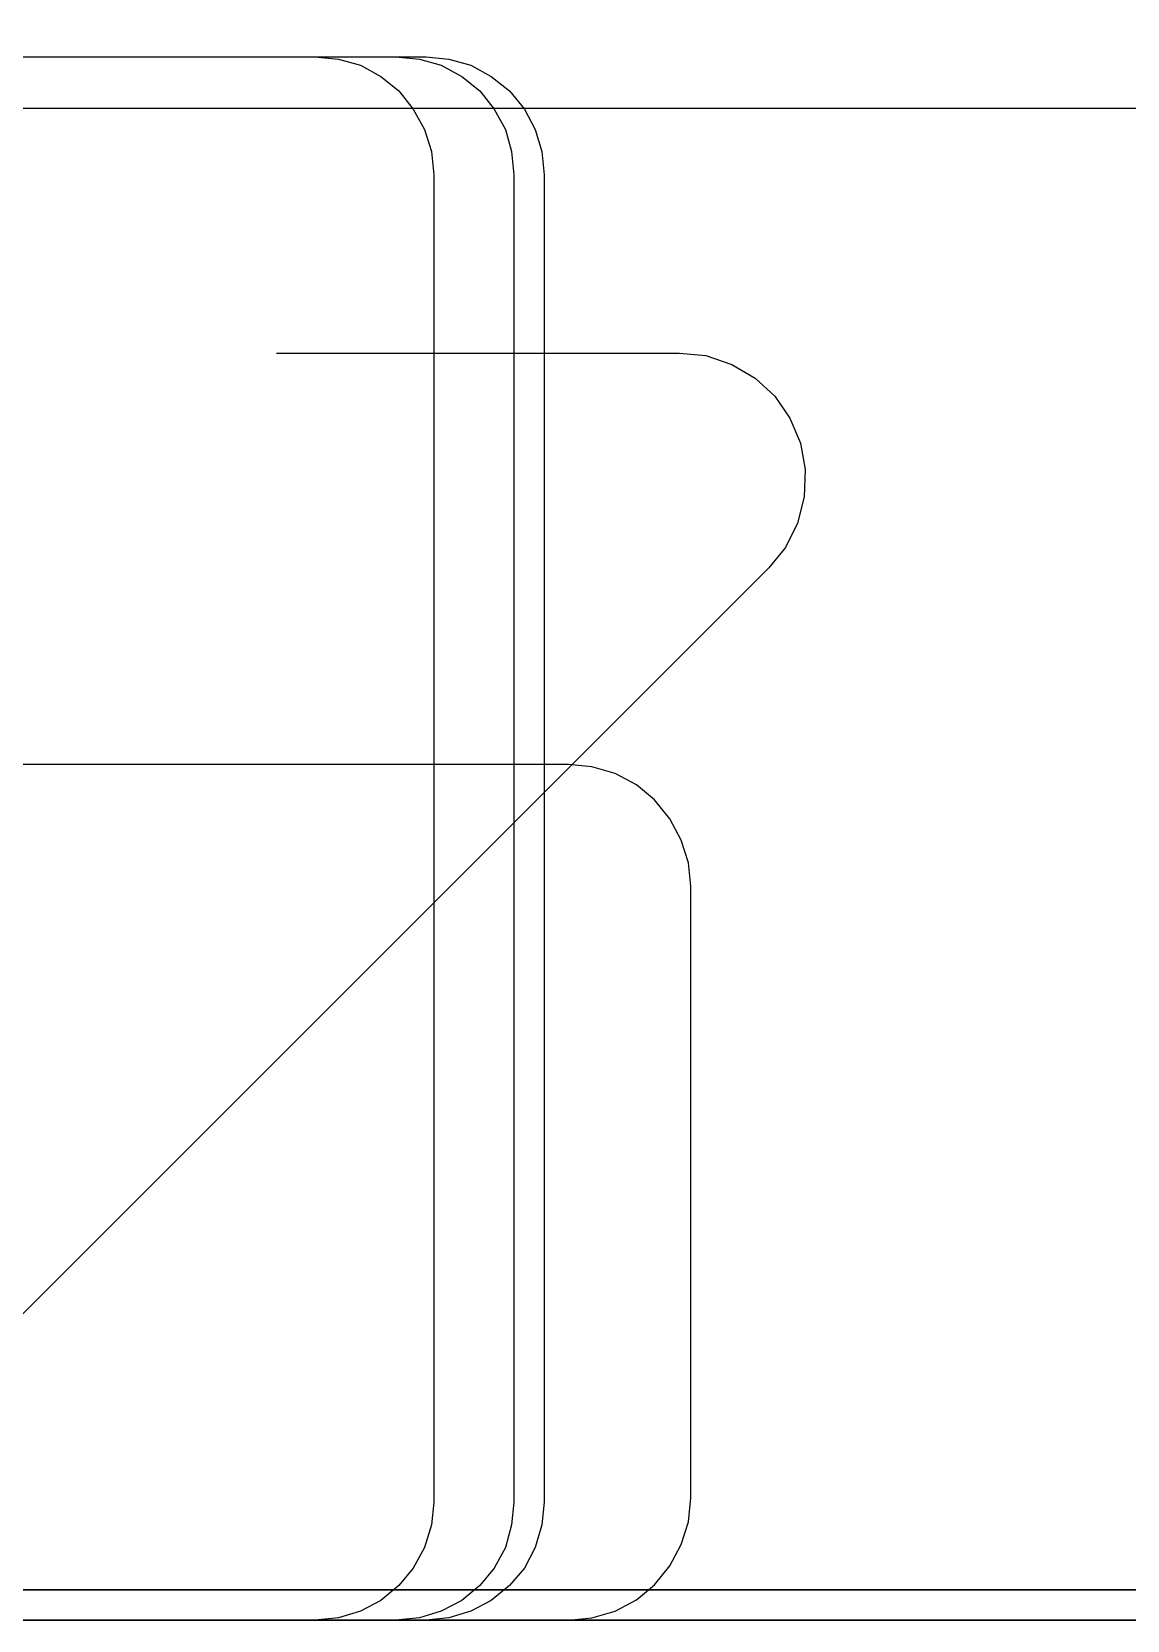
# Model space of a CAD drawing. Header units: metres. Extents: x 34 to 1475, y 34 to 366.
# Drawn here: x 347.2 to 492.1, y 34 to 244.1 of the extents above; entities that cross this region are included whole.
import ezdxf

# ---------------------------------------------------------------- set-up
doc = ezdxf.new("R2010")
doc.units = ezdxf.units.M
for name, color, linetype in [('RBAR-T10-F1', 2, 'Continuous'), ('RBAR-T10-F2', 2, 'Continuous'), ('RBAR-T16-H1', 4, 'Continuous'), ('RBAR-T16-H2', 4, 'Continuous'), ('RBAR-T16-H3', 4, 'Continuous'), ('RBAR-T16-H4', 4, 'Continuous'), ('RBAR-T16-K', 4, 'Continuous'), ('RBAR-T16-K2', 4, 'Continuous'), ('RBAR-T16-L', 4, 'Continuous'), ('RBAR-T16-L1', 4, 'Continuous'), ('RBAR-T20-I', 5, 'Continuous'), ('RBAR-T25-J', 6, 'Continuous'), ('RBAR-T25-J1', 6, 'Continuous'), ('RBAR-T8-A', 1, 'Continuous'), ('RBAR-T8-A1', 1, 'Continuous'), ('RBAR-T8-A2', 1, 'Continuous'), ('RBAR-T8-B', 1, 'Continuous'), ('RBAR-T8-B1', 1, 'Continuous'), ('RBAR-T8-C', 1, 'Continuous'), ('RBAR-T8-D', 1, 'Continuous'), ('RBAR-T8-D1', 1, 'Continuous'), ('RBAR-T8-D2', 1, 'Continuous'), ('RBAR-T8-E', 1, 'Continuous')]:
    doc.layers.add(name, color=color, linetype=linetype)

msp = doc.modelspace()

# ---------------------------------------------------------------- linework, layer by layer
at = {"layer": 'RBAR-T10-F1'}
msp.add_polyline3d([(425, 35, 35), (425, 35, 5035)], dxfattribs=at)
at = {"layer": 'RBAR-T10-F2'}
msp.add_polyline3d([(460.1, 35, 38), (460.1, 35, 5088)], dxfattribs=at)
at = {"layer": 'RBAR-T16-H1'}
msp.add_polyline3d([(38, 38, 0), (797.8, 38, 0), (804.1, 38.6, 0), (810.1, 40.4, 0), (815.6, 43.4, 0), (820.5, 47.4, 0), (824.4, 52.2, 0), (827.4, 57.8, 0), (829.2, 63.8, 0), (829.8, 70, 0), (829.8, 299.9, 0), (829.2, 306.2, 0), (827.4, 312.2, 0), (824.4, 317.7, 0), (820.5, 322.6, 0), (815.6, 326.5, 0), (810.1, 329.5, 0), (804.1, 331.3, 0), (797.8, 331.9, 0), (38, 331.9, 0)], dxfattribs=at)
msp.add_polyline3d([(38, 38, 0), (797.8, 38, 0), (804.1, 38.6, 0), (810.1, 40.4, 0), (815.6, 43.4, 0), (820.5, 47.4, 0), (824.4, 52.2, 0), (827.4, 57.8, 0), (829.2, 63.8, 0), (829.8, 70, 0), (829.8, 299.9, 0), (829.2, 306.2, 0), (827.4, 312.2, 0), (824.4, 317.7, 0), (820.5, 322.6, 0), (815.6, 326.5, 0), (810.1, 329.5, 0), (804.1, 331.3, 0), (797.8, 331.9, 0), (38, 331.9, 0)], dxfattribs=at)
msp.add_polyline3d([(38, 38, 0), (797.8, 38, 0), (804.1, 38.6, 0), (810.1, 40.4, 0), (815.6, 43.4, 0), (820.5, 47.4, 0), (824.4, 52.2, 0), (827.4, 57.8, 0), (829.2, 63.8, 0), (829.8, 70, 0), (829.8, 299.9, 0), (829.2, 306.2, 0), (827.4, 312.2, 0), (824.4, 317.7, 0), (820.5, 322.6, 0), (815.6, 326.5, 0), (810.1, 329.5, 0), (804.1, 331.3, 0), (797.8, 331.9, 0), (38, 331.9, 0)], dxfattribs=at)
msp.add_polyline3d([(38, 38, 0), (797.8, 38, 0), (804.1, 38.6, 0), (810.1, 40.4, 0), (815.6, 43.4, 0), (820.5, 47.4, 0), (824.4, 52.2, 0), (827.4, 57.8, 0), (829.2, 63.8, 0), (829.8, 70, 0), (829.8, 299.9, 0), (829.2, 306.2, 0), (827.4, 312.2, 0), (824.4, 317.7, 0), (820.5, 322.6, 0), (815.6, 326.5, 0), (810.1, 329.5, 0), (804.1, 331.3, 0), (797.8, 331.9, 0), (38, 331.9, 0)], dxfattribs=at)
msp.add_polyline3d([(38, 38, 0), (797.8, 38, 0), (804.1, 38.6, 0), (810.1, 40.4, 0), (815.6, 43.4, 0), (820.5, 47.4, 0), (824.4, 52.2, 0), (827.4, 57.8, 0), (829.2, 63.8, 0), (829.8, 70, 0), (829.8, 299.9, 0), (829.2, 306.2, 0), (827.4, 312.2, 0), (824.4, 317.7, 0), (820.5, 322.6, 0), (815.6, 326.5, 0), (810.1, 329.5, 0), (804.1, 331.3, 0), (797.8, 331.9, 0), (38, 331.9, 0)], dxfattribs=at)
at = {"layer": 'RBAR-T16-H2'}
msp.add_polyline3d([(38, 38, 0), (801.8, 38, 0), (808, 38, 0.6), (814.1, 38, 2.4), (819.6, 38, 5.4), (824.5, 38, 9.4), (828.5, 38, 14.3), (831.5, 38, 19.9), (833.3, 38, 25.9), (833.9, 38, 32.2), (833.9, 38, 353.7), (833.3, 38, 360), (831.5, 38, 366.1), (828.5, 38, 371.6), (824.5, 38, 376.5), (819.6, 38, 380.5), (814.1, 38, 383.5), (808, 38, 385.3), (801.8, 38, 385.9), (38, 38, 385.9)], dxfattribs=at)
msp.add_polyline3d([(38, 38, 0), (801.8, 38, 0), (808, 38, 0.6), (814.1, 38, 2.4), (819.6, 38, 5.4), (824.5, 38, 9.4), (828.5, 38, 14.3), (831.5, 38, 19.9), (833.3, 38, 25.9), (833.9, 38, 32.2), (833.9, 38, 353.7), (833.3, 38, 360), (831.5, 38, 366.1), (828.5, 38, 371.6), (824.5, 38, 376.5), (819.6, 38, 380.5), (814.1, 38, 383.5), (808, 38, 385.3), (801.8, 38, 385.9), (38, 38, 385.9)], dxfattribs=at)
at = {"layer": 'RBAR-T16-H3'}
msp.add_polyline3d([(38, 38, 0), (796.1, 38, 0), (802.3, 38, 0.6), (808.3, 38, 2.4), (813.8, 38, 5.4), (818.7, 38, 9.3), (822.6, 38, 14.2), (825.6, 38, 19.7), (827.4, 38, 25.7), (828, 38, 31.9), (828, 38, 540.6), (827.4, 38, 546.9), (825.6, 38, 552.8), (822.6, 38, 558.4), (818.7, 38, 563.2), (813.8, 38, 567.2), (808.3, 38, 570.1), (802.3, 38, 571.9), (796.1, 38, 572.6), (38, 38, 572.6)], dxfattribs=at)
msp.add_polyline3d([(38, 38, 0), (796.1, 38, 0), (802.3, 38, 0.6), (808.3, 38, 2.4), (813.8, 38, 5.4), (818.7, 38, 9.3), (822.6, 38, 14.2), (825.6, 38, 19.7), (827.4, 38, 25.7), (828, 38, 31.9), (828, 38, 540.6), (827.4, 38, 546.9), (825.6, 38, 552.8), (822.6, 38, 558.4), (818.7, 38, 563.2), (813.8, 38, 567.2), (808.3, 38, 570.1), (802.3, 38, 571.9), (796.1, 38, 572.6), (38, 38, 572.6)], dxfattribs=at)
at = {"layer": 'RBAR-T16-H4'}
for points in [[(58.5, 38, 0), (818.4, 38, 0), (824.6, 38, 0.6), (830.6, 38, 2.4), (836.2, 38, 5.4), (841, 38, 9.4), (845, 38, 14.2), (848, 38, 19.8), (849.8, 38, 25.8), (850.4, 38, 32), (850.4, 38, 1336.8), (849.8, 38, 1343.1), (848, 38, 1349.1), (845, 38, 1354.6), (841, 38, 1359.5), (836.2, 38, 1363.4), (830.6, 38, 1366.4), (824.6, 38, 1368.2), (818.4, 38, 1368.8), (58.5, 38, 1368.8)], [(241.5, 38, 0), (1001.4, 38, 0), (1007.6, 38, 0.6), (1013.6, 38, 2.4), (1019.2, 38, 5.4), (1024, 38, 9.4), (1028, 38, 14.2), (1031, 38, 19.8), (1032.8, 38, 25.8), (1033.4, 38, 32), (1033.4, 38, 1336.8), (1032.8, 38, 1343.1), (1031, 38, 1349.1), (1028, 38, 1354.6), (1024, 38, 1359.5), (1019.2, 38, 1363.4), (1013.6, 38, 1366.4), (1007.6, 38, 1368.2), (1001.4, 38, 1368.8), (241.5, 38, 1368.8)]]:
    msp.add_polyline3d(points, dxfattribs=at)
at = {"layer": 'RBAR-T16-K'}
msp.add_polyline3d([(572.7, 38, 96), (572.7, 38, 1030.8), (572.6, 38, 1034.1), (572.1, 38, 1037.3), (571.2, 38, 1040.5), (356.6, 38, 1721.2), (355.8, 38, 1724.4), (355.3, 38, 1727.6), (355.1, 38, 1730.9), (355.1, 38, 4138.2), (355.3, 38, 4141.4), (355.8, 38, 4144.7), (356.6, 38, 4147.8), (430.7, 38, 4382.9), (431.5, 38, 4386.1), (432, 38, 4389.3), (432.2, 38, 4392.6), (432.2, 38, 5051)], dxfattribs=at)
at = {"layer": 'RBAR-T16-K2'}
msp.add_polyline3d([(572.7, 38, 140), (572.7, 38, 1074.8), (572.6, 38, 1078.1), (572.1, 38, 1081.3), (571.2, 38, 1084.5), (356.6, 38, 1765.3), (355.8, 38, 1768.4), (355.3, 38, 1771.7), (355.1, 38, 1774.9), (355.1, 38, 4232.4), (355.3, 38, 4235.7), (355.8, 38, 4239), (356.6, 38, 4242.1), (430.7, 38, 4477.2), (431.5, 38, 4480.3), (432, 38, 4483.6), (432.2, 38, 4486.8), (432.2, 38, 5095)], dxfattribs=at)
at = {"layer": 'RBAR-T16-L'}
msp.add_polyline3d([(483.9, 38, 50.2), (483.9, 38, 641.7), (483.7, 38, 645), (483.2, 38, 648.2), (482.4, 38, 651.4), (260.8, 38, 1354.2), (260, 38, 1357.4), (259.5, 38, 1360.6), (259.3, 38, 1363.9), (259.3, 38, 4290.8)], dxfattribs=at)
at = {"layer": 'RBAR-T16-L1'}
msp.add_polyline3d([(506.2, 38, 768.1), (506.2, 38, 1672.4), (506, 38, 1675.6), (505.5, 38, 1678.9), (504.7, 38, 1682), (356.6, 38, 2151.7), (355.8, 38, 2154.9), (355.3, 38, 2158.1), (355.1, 38, 2161.4), (355.1, 38, 5095)], dxfattribs=at)
at = {"layer": 'RBAR-T20-I'}
msp.add_polyline3d([(357.1, 40, 3070), (357.1, 40, 5095)], dxfattribs=at)
at = {"layer": 'RBAR-T25-J'}
msp.add_polyline3d([(359.6, 42.5, 3185), (359.6, 42.5, 5035)], dxfattribs=at)
at = {"layer": 'RBAR-T25-J1'}
msp.add_polyline3d([(359.6, 42.5, 1895), (359.6, 42.5, 5095)], dxfattribs=at)
at = {"layer": 'RBAR-T8-A'}
msp.add_polyline3d([(34, 34, 0), (634, 34, 0)], dxfattribs=at)
msp.add_polyline3d([(34, 34, 0), (634, 34, 0)], dxfattribs=at)
msp.add_polyline3d([(34, 34, 0), (634, 34, 0)], dxfattribs=at)
at = {"layer": 'RBAR-T8-A1'}
for points in [[(34, 34, 0), (1134, 34, 0)], [(34, 34, 0), (1134, 34, 0)], [(366, 34, 0), (1466, 34, 0)], [(366, 34, 0), (1466, 34, 0)], [(366, 34, 0), (1466, 34, 0)]]:
    msp.add_polyline3d(points, dxfattribs=at)
at = {"layer": 'RBAR-T8-A2'}
msp.add_polyline3d([(34, 234, 0), (1409, 234, 0)], dxfattribs=at)
msp.add_polyline3d([(34, 234, 0), (1409, 234, 0)], dxfattribs=at)
msp.add_polyline3d([(34, 234, 0), (1409, 234, 0)], dxfattribs=at)
msp.add_polyline3d([(34, 234, 0), (1409, 234, 0)], dxfattribs=at)
msp.add_polyline3d([(34, 234, 0), (1409, 234, 0)], dxfattribs=at)
msp.add_polyline3d([(34, 234, 0), (1409, 234, 0)], dxfattribs=at)
msp.add_polyline3d([(34, 234, 0), (1409, 234, 0)], dxfattribs=at)
msp.add_polyline3d([(34, 234, 0), (1409, 234, 0)], dxfattribs=at)
msp.add_polyline3d([(34, 234, 0), (1409, 234, 0)], dxfattribs=at)
msp.add_polyline3d([(34, 234, 0), (1409, 234, 0)], dxfattribs=at)
msp.add_polyline3d([(34, 234, 0), (1409, 234, 0)], dxfattribs=at)
msp.add_polyline3d([(34, 234, 0), (1409, 234, 0)], dxfattribs=at)
msp.add_polyline3d([(34, 234, 0), (1409, 234, 0)], dxfattribs=at)
msp.add_polyline3d([(34, 234, 0), (1409, 234, 0)], dxfattribs=at)
msp.add_polyline3d([(34, 234, 0), (1409, 234, 0)], dxfattribs=at)
msp.add_polyline3d([(34, 234, 0), (1409, 234, 0)], dxfattribs=at)
msp.add_polyline3d([(34, 234, 0), (1409, 234, 0)], dxfattribs=at)
msp.add_polyline3d([(34, 234, 0), (1409, 234, 0)], dxfattribs=at)
msp.add_polyline3d([(34, 234, 0), (1409, 234, 0)], dxfattribs=at)
msp.add_polyline3d([(34, 234, 0), (1409, 234, 0)], dxfattribs=at)
msp.add_polyline3d([(34, 234, 0), (1409, 234, 0)], dxfattribs=at)
msp.add_polyline3d([(34, 234, 0), (1409, 234, 0)], dxfattribs=at)
msp.add_polyline3d([(34, 234, 0), (1409, 234, 0)], dxfattribs=at)
msp.add_polyline3d([(34, 234, 0), (1409, 234, 0)], dxfattribs=at)
msp.add_polyline3d([(34, 234, 0), (1409, 234, 0)], dxfattribs=at)
msp.add_polyline3d([(34, 234, 0), (1409, 234, 0)], dxfattribs=at)
at = {"layer": 'RBAR-T8-B'}
for points in [[(351.1, 34, 1592.2), (737.6, 34, 1592.2), (740.8, 34, 1592.5), (743.9, 34, 1593.4), (746.7, 34, 1594.9), (749.2, 34, 1597), (751.2, 34, 1599.4), (752.7, 34, 1602.2), (753.6, 34, 1605.3), (753.9, 34, 1608.5), (753.9, 34, 1659.3), (753.6, 34, 1662.5), (752.7, 34, 1665.6), (751.2, 34, 1668.4), (749.2, 34, 1670.8), (746.7, 34, 1672.9), (743.9, 34, 1674.4), (740.8, 34, 1675.3), (737.6, 34, 1675.6), (351.1, 34, 1675.6)], [(351.1, 34, 2229.1), (737.6, 34, 2229.1), (740.8, 34, 2229.4), (743.9, 34, 2230.3), (746.7, 34, 2231.8), (749.2, 34, 2233.8), (751.2, 34, 2236.3), (752.7, 34, 2239.1), (753.6, 34, 2242.2), (753.9, 34, 2245.3), (753.9, 34, 2296.2), (753.6, 34, 2299.4), (752.7, 34, 2302.4), (751.2, 34, 2305.2), (749.2, 34, 2307.7), (746.7, 34, 2309.7), (743.9, 34, 2311.2), (740.8, 34, 2312.2), (737.6, 34, 2312.5), (351.1, 34, 2312.5)], [(351.1, 34, 2865.9), (737.6, 34, 2865.9), (740.8, 34, 2866.3), (743.9, 34, 2867.2), (746.7, 34, 2868.7), (749.2, 34, 2870.7), (751.2, 34, 2873.2), (752.7, 34, 2876), (753.6, 34, 2879), (753.9, 34, 2882.2), (753.9, 34, 2933.1), (753.6, 34, 2936.2), (752.7, 34, 2939.3), (751.2, 34, 2942.1), (749.2, 34, 2944.6), (746.7, 34, 2946.6), (743.9, 34, 2948.1), (740.8, 34, 2949), (737.6, 34, 2949.3), (351.1, 34, 2949.3)], [(351.1, 34, 3502.8), (737.6, 34, 3502.8), (740.8, 34, 3503.1), (743.9, 34, 3504.1), (746.7, 34, 3505.6), (749.2, 34, 3507.6), (751.2, 34, 3510), (752.7, 34, 3512.9), (753.6, 34, 3515.9), (753.9, 34, 3519.1), (753.9, 34, 3569.9), (753.6, 34, 3573.1), (752.7, 34, 3576.2), (751.2, 34, 3579), (749.2, 34, 3581.5), (746.7, 34, 3583.5), (743.9, 34, 3585), (740.8, 34, 3585.9), (737.6, 34, 3586.2), (351.1, 34, 3586.2)], [(351.1, 34, 4139.7), (737.6, 34, 4139.7), (740.8, 34, 4140), (743.9, 34, 4140.9), (746.7, 34, 4142.4), (749.2, 34, 4144.5), (751.2, 34, 4146.9), (752.7, 34, 4149.7), (753.6, 34, 4152.8), (753.9, 34, 4156), (753.9, 34, 4206.8), (753.6, 34, 4210), (752.7, 34, 4213.1), (751.2, 34, 4215.9), (749.2, 34, 4218.3), (746.7, 34, 4220.4), (743.9, 34, 4221.9), (740.8, 34, 4222.8), (737.6, 34, 4223.1), (351.1, 34, 4223.1)], [(351.1, 34, 4776.6), (737.6, 34, 4776.6), (740.8, 34, 4776.9), (743.9, 34, 4777.8), (746.7, 34, 4779.3), (749.2, 34, 4781.3), (751.2, 34, 4783.8), (752.7, 34, 4786.6), (753.6, 34, 4789.7), (753.9, 34, 4792.8), (753.9, 34, 4843.7), (753.6, 34, 4846.9), (752.7, 34, 4849.9), (751.2, 34, 4852.7), (749.2, 34, 4855.2), (746.7, 34, 4857.2), (743.9, 34, 4858.7), (740.8, 34, 4859.7), (737.6, 34, 4860), (351.1, 34, 4860)]]:
    msp.add_polyline3d(points, dxfattribs=at)
at = {"layer": 'RBAR-T8-B1'}
msp.add_polyline3d([(34, 34, 0), (418.2, 34, 0), (421.3, 34.3, 0), (424.4, 35.2, 0), (427.2, 36.7, 0), (429.6, 38.7, 0), (431.6, 41.2, 0), (433.1, 44, 0), (434.1, 47, 0), (434.4, 50.2, 0), (434.4, 131.1, 0), (434.1, 134.2, 0), (433.1, 137.2, 0), (431.6, 140, 0), (429.6, 142.5, 0), (427.2, 144.5, 0), (424.4, 146, 0), (421.3, 146.9, 0), (418.2, 147.2, 0), (34, 147.2, 0)], dxfattribs=at)
at = {"layer": 'RBAR-T8-C'}
for points in [[(350, 34, 5058.8), (600.9, 34, 5058.8), (604.1, 34, 5058.5), (607.1, 34, 5057.6), (610, 34, 5056.1), (612.5, 34, 5054), (614.5, 34, 5051.5), (616, 34, 5048.7), (616.9, 34, 5045.6), (617.3, 34, 5042.4), (617.3, 34, 4469)], [(350, 34, 5095), (600.9, 34, 5095), (604.1, 34, 5094.7), (607.1, 34, 5093.8), (610, 34, 5092.2), (612.5, 34, 5090.2), (614.5, 34, 5087.7), (616, 34, 5084.9), (616.9, 34, 5081.8), (617.3, 34, 5078.6), (617.3, 34, 4505.2)], [(350, 34, 5095), (600.9, 34, 5095), (604.1, 34, 5094.7), (607.1, 34, 5093.8), (610, 34, 5092.2), (612.5, 34, 5090.2), (614.5, 34, 5087.7), (616, 34, 5084.9), (616.9, 34, 5081.8), (617.3, 34, 5078.6), (617.3, 34, 4505.2)], [(350, 34, 5095), (600.9, 34, 5095), (604.1, 34, 5094.7), (607.1, 34, 5093.8), (610, 34, 5092.2), (612.5, 34, 5090.2), (614.5, 34, 5087.7), (616, 34, 5084.9), (616.9, 34, 5081.8), (617.3, 34, 5078.6), (617.3, 34, 4505.2)]]:
    msp.add_polyline3d(points, dxfattribs=at)
at = {"layer": 'RBAR-T8-D'}
for points in [[(577.7, 34, 44), (419.7, 34, 44), (416.6, 34, 44.3), (413.7, 34, 45.2), (410.9, 34, 46.7), (408.6, 34, 48.6), (406.6, 34, 51), (405.1, 34, 53.8), (404.2, 34, 56.7), (403.9, 34, 59.8), (403.9, 34, 365.9), (400, 34, 362), (351.1, 34, 410.8), (351.1, 34, 313.1)], [(577.7, 34, 132.4), (419.7, 34, 132.4), (416.6, 34, 132.7), (413.7, 34, 133.6), (410.9, 34, 135), (408.6, 34, 137), (406.6, 34, 139.4), (405.1, 34, 142.1), (404.2, 34, 145.1), (403.9, 34, 148.2), (403.9, 34, 454.3), (400, 34, 450.3), (351.1, 34, 499.2), (351.1, 34, 401.4)], [(577.7, 34, 220.6), (419.7, 34, 220.6), (416.6, 34, 220.9), (413.7, 34, 221.8), (410.9, 34, 223.3), (408.6, 34, 225.2), (406.6, 34, 227.6), (405.1, 34, 230.3), (404.2, 34, 233.3), (403.9, 34, 236.4), (403.9, 34, 542.5), (400, 34, 538.6), (351.1, 34, 587.4), (351.1, 34, 489.7)], [(577.7, 34, 308.8), (419.7, 34, 308.8), (416.6, 34, 309.1), (413.7, 34, 310), (410.9, 34, 311.4), (408.6, 34, 313.4), (406.6, 34, 315.8), (405.1, 34, 318.5), (404.2, 34, 321.5), (403.9, 34, 324.5), (403.9, 34, 630.7), (400, 34, 626.7), (351.1, 34, 675.6), (351.1, 34, 577.8)], [(577.7, 34, 397.1), (419.7, 34, 397.1), (416.6, 34, 397.4), (413.7, 34, 398.3), (410.9, 34, 399.7), (408.6, 34, 401.7), (406.6, 34, 404.1), (405.1, 34, 406.8), (404.2, 34, 409.8), (403.9, 34, 412.9), (403.9, 34, 719), (400, 34, 715), (351.1, 34, 763.9), (351.1, 34, 666.2)], [(577.7, 34, 485.3), (419.7, 34, 485.3), (416.6, 34, 485.6), (413.7, 34, 486.5), (410.9, 34, 487.9), (408.6, 34, 489.9), (406.6, 34, 492.3), (405.1, 34, 495), (404.2, 34, 498), (403.9, 34, 501), (403.9, 34, 807.2), (400, 34, 803.2), (351.1, 34, 852.1), (351.1, 34, 754.3)], [(577.7, 34, 573.5), (419.7, 34, 573.5), (416.6, 34, 573.8), (413.7, 34, 574.7), (410.9, 34, 576.2), (408.6, 34, 578.1), (406.6, 34, 580.5), (405.1, 34, 583.3), (404.2, 34, 586.2), (403.9, 34, 589.3), (403.9, 34, 895.4), (400, 34, 891.5), (351.1, 34, 940.3), (351.1, 34, 842.6)], [(577.7, 34, 661.8), (419.7, 34, 661.8), (416.6, 34, 662.1), (413.7, 34, 663), (410.9, 34, 664.4), (408.6, 34, 666.4), (406.6, 34, 668.8), (405.1, 34, 671.5), (404.2, 34, 674.5), (403.9, 34, 677.5), (403.9, 34, 983.7), (400, 34, 979.7), (351.1, 34, 1028.6), (351.1, 34, 930.8)], [(577.7, 34, 750), (419.7, 34, 750), (416.6, 34, 750.3), (413.7, 34, 751.2), (410.9, 34, 752.7), (408.6, 34, 754.6), (406.6, 34, 757), (405.1, 34, 759.8), (404.2, 34, 762.7), (403.9, 34, 765.8), (403.9, 34, 1071.9), (400, 34, 1068), (351.1, 34, 1116.8), (351.1, 34, 1019.1)], [(577.7, 34, 841.9), (419.7, 34, 841.9), (416.6, 34, 842.2), (413.7, 34, 843.1), (410.9, 34, 844.6), (408.6, 34, 846.5), (406.6, 34, 848.9), (405.1, 34, 851.7), (404.2, 34, 854.6), (403.9, 34, 857.7), (403.9, 34, 1163.8), (400, 34, 1159.9), (351.1, 34, 1208.8), (351.1, 34, 1111)], [(577.7, 34, 3585.1), (419.7, 34, 3585.1), (416.6, 34, 3585.4), (413.7, 34, 3586.3), (410.9, 34, 3587.7), (408.6, 34, 3589.7), (406.6, 34, 3592.1), (405.1, 34, 3594.8), (404.2, 34, 3597.8), (403.9, 34, 3600.9), (403.9, 34, 3907), (400, 34, 3903), (351.1, 34, 3951.9), (351.1, 34, 3854.1)], [(577.7, 34, 3676.9), (419.7, 34, 3676.9), (416.6, 34, 3677.2), (413.7, 34, 3678.1), (410.9, 34, 3679.6), (408.6, 34, 3681.5), (406.6, 34, 3683.9), (405.1, 34, 3686.7), (404.2, 34, 3689.6), (403.9, 34, 3692.7), (403.9, 34, 3998.8), (400, 34, 3994.9), (351.1, 34, 4043.8), (351.1, 34, 3946)], [(577.7, 34, 3685), (419.7, 34, 3685), (416.6, 34, 3685.3), (413.7, 34, 3686.2), (410.9, 34, 3687.7), (408.6, 34, 3689.6), (406.6, 34, 3692), (405.1, 34, 3694.8), (404.2, 34, 3697.7), (403.9, 34, 3700.8), (403.9, 34, 4006.9), (400, 34, 4003), (351.1, 34, 4051.8), (351.1, 34, 3954.1)], [(577.7, 34, 3765.2), (419.7, 34, 3765.2), (416.6, 34, 3765.5), (413.7, 34, 3766.4), (410.9, 34, 3767.8), (408.6, 34, 3769.8), (406.6, 34, 3772.2), (405.1, 34, 3774.9), (404.2, 34, 3777.9), (403.9, 34, 3781), (403.9, 34, 4087.1), (400, 34, 4083.1), (351.1, 34, 4132), (351.1, 34, 4034.2)], [(577.7, 34, 3773.2), (419.7, 34, 3773.2), (416.6, 34, 3773.6), (413.7, 34, 3774.5), (410.9, 34, 3775.9), (408.6, 34, 3777.9), (406.6, 34, 3780.3), (405.1, 34, 3783), (404.2, 34, 3786), (403.9, 34, 3789), (403.9, 34, 4095.2), (400, 34, 4091.2), (351.1, 34, 4140.1), (351.1, 34, 4042.3)], [(577.7, 34, 3853.4), (419.7, 34, 3853.4), (416.6, 34, 3853.7), (413.7, 34, 3854.6), (410.9, 34, 3856), (408.6, 34, 3858), (406.6, 34, 3860.4), (405.1, 34, 3863.1), (404.2, 34, 3866.1), (403.9, 34, 3869.2), (403.9, 34, 4175.3), (400, 34, 4171.3), (351.1, 34, 4220.2), (351.1, 34, 4122.5)], [(577.7, 34, 3861.5), (419.7, 34, 3861.5), (416.6, 34, 3861.8), (413.7, 34, 3862.7), (410.9, 34, 3864.2), (408.6, 34, 3866.1), (406.6, 34, 3868.5), (405.1, 34, 3871.3), (404.2, 34, 3874.2), (403.9, 34, 3877.3), (403.9, 34, 4183.4), (400, 34, 4179.5), (351.1, 34, 4228.3), (351.1, 34, 4130.6)], [(577.7, 34, 3941.6), (419.7, 34, 3941.6), (416.6, 34, 3941.9), (413.7, 34, 3942.8), (410.9, 34, 3944.3), (408.6, 34, 3946.2), (406.6, 34, 3948.6), (405.1, 34, 3951.4), (404.2, 34, 3954.3), (403.9, 34, 3957.4), (403.9, 34, 4263.5), (400, 34, 4259.6), (351.1, 34, 4308.5), (351.1, 34, 4210.7)], [(577.7, 34, 3949.7), (419.7, 34, 3949.7), (416.6, 34, 3950.1), (413.7, 34, 3951), (410.9, 34, 3952.4), (408.6, 34, 3954.4), (406.6, 34, 3956.8), (405.1, 34, 3959.5), (404.2, 34, 3962.5), (403.9, 34, 3965.5), (403.9, 34, 4271.7), (400, 34, 4267.7), (351.1, 34, 4316.6), (351.1, 34, 4218.8)], [(577.7, 34, 4029.8), (419.7, 34, 4029.8), (416.6, 34, 4030.2), (413.7, 34, 4031), (410.9, 34, 4032.5), (408.6, 34, 4034.5), (406.6, 34, 4036.9), (405.1, 34, 4039.6), (404.2, 34, 4042.6), (403.9, 34, 4045.6), (403.9, 34, 4351.8), (400, 34, 4347.8), (351.1, 34, 4396.7), (351.1, 34, 4298.9)], [(577.7, 34, 4038), (419.7, 34, 4038), (416.6, 34, 4038.3), (413.7, 34, 4039.2), (410.9, 34, 4040.7), (408.6, 34, 4042.6), (406.6, 34, 4045), (405.1, 34, 4047.8), (404.2, 34, 4050.7), (403.9, 34, 4053.8), (403.9, 34, 4359.9), (400, 34, 4356), (351.1, 34, 4404.8), (351.1, 34, 4307.1)], [(577.7, 34, 4118.1), (419.7, 34, 4118.1), (416.6, 34, 4118.4), (413.7, 34, 4119.3), (410.9, 34, 4120.7), (408.6, 34, 4122.7), (406.6, 34, 4125.1), (405.1, 34, 4127.8), (404.2, 34, 4130.8), (403.9, 34, 4133.9), (403.9, 34, 4440), (400, 34, 4436), (351.1, 34, 4484.9), (351.1, 34, 4387.2)], [(577.7, 34, 4126.2), (419.7, 34, 4126.2), (416.6, 34, 4126.6), (413.7, 34, 4127.5), (410.9, 34, 4128.9), (408.6, 34, 4130.9), (406.6, 34, 4133.3), (405.1, 34, 4136), (404.2, 34, 4139), (403.9, 34, 4142), (403.9, 34, 4448.2), (400, 34, 4444.2), (351.1, 34, 4493.1), (351.1, 34, 4395.3)], [(577.7, 34, 4206.3), (419.7, 34, 4206.3), (416.6, 34, 4206.6), (413.7, 34, 4207.5), (410.9, 34, 4209), (408.6, 34, 4210.9), (406.6, 34, 4213.3), (405.1, 34, 4216.1), (404.2, 34, 4219), (403.9, 34, 4222.1), (403.9, 34, 4528.2), (400, 34, 4524.3), (351.1, 34, 4573.1), (351.1, 34, 4475.4)], [(577.7, 34, 4214.5), (419.7, 34, 4214.5), (416.6, 34, 4214.8), (413.7, 34, 4215.7), (410.9, 34, 4217.2), (408.6, 34, 4219.1), (406.6, 34, 4221.5), (405.1, 34, 4224.3), (404.2, 34, 4227.2), (403.9, 34, 4230.3), (403.9, 34, 4536.4), (400, 34, 4532.5), (351.1, 34, 4581.3), (351.1, 34, 4483.6)], [(577.7, 34, 4294.5), (419.7, 34, 4294.5), (416.6, 34, 4294.8), (413.7, 34, 4295.7), (410.9, 34, 4297.2), (408.6, 34, 4299.2), (406.6, 34, 4301.6), (405.1, 34, 4304.3), (404.2, 34, 4307.3), (403.9, 34, 4310.3), (403.9, 34, 4616.5), (400, 34, 4612.5), (351.1, 34, 4661.4), (351.1, 34, 4563.6)], [(577.7, 34, 4302.7), (419.7, 34, 4302.7), (416.6, 34, 4303.1), (413.7, 34, 4304), (410.9, 34, 4305.4), (408.6, 34, 4307.4), (406.6, 34, 4309.8), (405.1, 34, 4312.5), (404.2, 34, 4315.5), (403.9, 34, 4318.5), (403.9, 34, 4624.7), (400, 34, 4620.7), (351.1, 34, 4669.6), (351.1, 34, 4571.8)], [(577.7, 34, 4382.8), (419.7, 34, 4382.8), (416.6, 34, 4383.1), (413.7, 34, 4384), (410.9, 34, 4385.4), (408.6, 34, 4387.4), (406.6, 34, 4389.8), (405.1, 34, 4392.5), (404.2, 34, 4395.5), (403.9, 34, 4398.6), (403.9, 34, 4704.7), (400, 34, 4700.7), (351.1, 34, 4749.6), (351.1, 34, 4651.9)], [(400, 34, 362), (577.7, 34, 362)], [(400, 34, 450.3), (577.7, 34, 450.3)], [(400, 34, 538.6), (577.7, 34, 538.6)], [(400, 34, 626.7), (577.7, 34, 626.7)], [(400, 34, 715), (577.7, 34, 715)], [(400, 34, 803.2), (577.7, 34, 803.2)], [(400, 34, 891.5), (577.7, 34, 891.5)], [(400, 34, 979.7), (577.7, 34, 979.7)], [(400, 34, 1068), (577.7, 34, 1068)], [(400, 34, 1159.9), (577.7, 34, 1159.9)], [(400, 34, 3903), (577.7, 34, 3903)], [(400, 34, 3994.9), (577.7, 34, 3994.9)], [(400, 34, 4003), (577.7, 34, 4003)], [(400, 34, 4083.1), (577.7, 34, 4083.1)], [(400, 34, 4091.2), (577.7, 34, 4091.2)], [(400, 34, 4171.3), (577.7, 34, 4171.3)], [(400, 34, 4179.5), (577.7, 34, 4179.5)], [(400, 34, 4259.6), (577.7, 34, 4259.6)], [(400, 34, 4267.7), (577.7, 34, 4267.7)], [(400, 34, 4347.8), (577.7, 34, 4347.8)], [(400, 34, 4356), (577.7, 34, 4356)], [(400, 34, 4436), (577.7, 34, 4436)], [(400, 34, 4444.2), (577.7, 34, 4444.2)], [(400, 34, 4524.3), (577.7, 34, 4524.3)], [(400, 34, 4532.5), (577.7, 34, 4532.5)], [(400, 34, 4612.5), (577.7, 34, 4612.5)], [(400, 34, 4620.7), (577.7, 34, 4620.7)], [(400, 34, 4700.7), (577.7, 34, 4700.7)]]:
    msp.add_polyline3d(points, dxfattribs=at)
at = {"layer": 'RBAR-T8-D1'}
for points in [[(82.3, 240.8, 0), (384.7, 240.8, 0), (387.8, 240.5, 0), (390.7, 239.7, 0), (393.4, 238.2, 0), (395.8, 236.3, 0), (397.7, 233.9, 0), (399.2, 231.2, 0), (400.1, 228.3, 0), (400.4, 225.2, 0), (400.4, 49.6, 0), (400.1, 46.6, 0), (399.2, 43.6, 0), (397.7, 40.9, 0), (395.8, 38.6, 0), (393.4, 36.6, 0), (390.7, 35.2, 0), (387.8, 34.3, 0), (384.7, 34, 0), (101.8, 34, 0)], [(82.3, 240.8, 0), (384.7, 240.8, 0), (387.8, 240.5, 0), (390.7, 239.7, 0), (393.4, 238.2, 0), (395.8, 236.3, 0), (397.7, 233.9, 0), (399.2, 231.2, 0), (400.1, 228.3, 0), (400.4, 225.2, 0), (400.4, 49.6, 0), (400.1, 46.6, 0), (399.2, 43.6, 0), (397.7, 40.9, 0), (395.8, 38.6, 0), (393.4, 36.6, 0), (390.7, 35.2, 0), (387.8, 34.3, 0), (384.7, 34, 0), (101.8, 34, 0)], [(82.3, 240.8, 0), (384.7, 240.8, 0), (387.8, 240.5, 0), (390.7, 239.7, 0), (393.4, 238.2, 0), (395.8, 236.3, 0), (397.7, 233.9, 0), (399.2, 231.2, 0), (400.1, 228.3, 0), (400.4, 225.2, 0), (400.4, 49.6, 0), (400.1, 46.6, 0), (399.2, 43.6, 0), (397.7, 40.9, 0), (395.8, 38.6, 0), (393.4, 36.6, 0), (390.7, 35.2, 0), (387.8, 34.3, 0), (384.7, 34, 0), (101.8, 34, 0)], [(82.3, 240.8, 0), (384.7, 240.8, 0), (387.8, 240.5, 0), (390.7, 239.7, 0), (393.4, 238.2, 0), (395.8, 236.3, 0), (397.7, 233.9, 0), (399.2, 231.2, 0), (400.1, 228.3, 0), (400.4, 225.2, 0), (400.4, 49.6, 0), (400.1, 46.6, 0), (399.2, 43.6, 0), (397.7, 40.9, 0), (395.8, 38.6, 0), (393.4, 36.6, 0), (390.7, 35.2, 0), (387.8, 34.3, 0), (384.7, 34, 0), (101.8, 34, 0)], [(82.3, 240.8, 0), (384.7, 240.8, 0), (387.8, 240.5, 0), (390.7, 239.7, 0), (393.4, 238.2, 0), (395.8, 236.3, 0), (397.7, 233.9, 0), (399.2, 231.2, 0), (400.1, 228.3, 0), (400.4, 225.2, 0), (400.4, 49.6, 0), (400.1, 46.6, 0), (399.2, 43.6, 0), (397.7, 40.9, 0), (395.8, 38.6, 0), (393.4, 36.6, 0), (390.7, 35.2, 0), (387.8, 34.3, 0), (384.7, 34, 0), (101.8, 34, 0)], [(93, 240.8, 0), (395.4, 240.8, 0), (398.5, 240.5, 0), (401.4, 239.7, 0), (404.1, 238.2, 0), (406.5, 236.3, 0), (408.4, 233.9, 0), (409.9, 231.2, 0), (410.7, 228.3, 0), (411, 225.2, 0), (411, 49.6, 0), (410.7, 46.6, 0), (409.9, 43.6, 0), (408.4, 40.9, 0), (406.5, 38.6, 0), (404.1, 36.6, 0), (401.4, 35.2, 0), (398.5, 34.3, 0), (395.4, 34, 0), (112.5, 34, 0)], [(93, 240.8, 0), (395.4, 240.8, 0), (398.5, 240.5, 0), (401.4, 239.7, 0), (404.1, 238.2, 0), (406.5, 236.3, 0), (408.4, 233.9, 0), (409.9, 231.2, 0), (410.7, 228.3, 0), (411, 225.2, 0), (411, 49.6, 0), (410.7, 46.6, 0), (409.9, 43.6, 0), (408.4, 40.9, 0), (406.5, 38.6, 0), (404.1, 36.6, 0), (401.4, 35.2, 0), (398.5, 34.3, 0), (395.4, 34, 0), (112.5, 34, 0)], [(93, 240.8, 0), (395.4, 240.8, 0), (398.5, 240.5, 0), (401.4, 239.7, 0), (404.1, 238.2, 0), (406.5, 236.3, 0), (408.4, 233.9, 0), (409.9, 231.2, 0), (410.7, 228.3, 0), (411, 225.2, 0), (411, 49.6, 0), (410.7, 46.6, 0), (409.9, 43.6, 0), (408.4, 40.9, 0), (406.5, 38.6, 0), (404.1, 36.6, 0), (401.4, 35.2, 0), (398.5, 34.3, 0), (395.4, 34, 0), (112.5, 34, 0)], [(93, 240.8, 0), (395.4, 240.8, 0), (398.5, 240.5, 0), (401.4, 239.7, 0), (404.1, 238.2, 0), (406.5, 236.3, 0), (408.4, 233.9, 0), (409.9, 231.2, 0), (410.7, 228.3, 0), (411, 225.2, 0), (411, 49.6, 0), (410.7, 46.6, 0), (409.9, 43.6, 0), (408.4, 40.9, 0), (406.5, 38.6, 0), (404.1, 36.6, 0), (401.4, 35.2, 0), (398.5, 34.3, 0), (395.4, 34, 0), (112.5, 34, 0)], [(93, 240.8, 0), (395.4, 240.8, 0), (398.5, 240.5, 0), (401.4, 239.7, 0), (404.1, 238.2, 0), (406.5, 236.3, 0), (408.4, 233.9, 0), (409.9, 231.2, 0), (410.7, 228.3, 0), (411, 225.2, 0), (411, 49.6, 0), (410.7, 46.6, 0), (409.9, 43.6, 0), (408.4, 40.9, 0), (406.5, 38.6, 0), (404.1, 36.6, 0), (401.4, 35.2, 0), (398.5, 34.3, 0), (395.4, 34, 0), (112.5, 34, 0)], [(93, 240.8, 0), (395.4, 240.8, 0), (398.5, 240.5, 0), (401.4, 239.7, 0), (404.1, 238.2, 0), (406.5, 236.3, 0), (408.4, 233.9, 0), (409.9, 231.2, 0), (410.7, 228.3, 0), (411, 225.2, 0), (411, 49.6, 0), (410.7, 46.6, 0), (409.9, 43.6, 0), (408.4, 40.9, 0), (406.5, 38.6, 0), (404.1, 36.6, 0), (401.4, 35.2, 0), (398.5, 34.3, 0), (395.4, 34, 0), (112.5, 34, 0)], [(93, 240.8, 0), (395.4, 240.8, 0), (398.5, 240.5, 0), (401.4, 239.7, 0), (404.1, 238.2, 0), (406.5, 236.3, 0), (408.4, 233.9, 0), (409.9, 231.2, 0), (410.7, 228.3, 0), (411, 225.2, 0), (411, 49.6, 0), (410.7, 46.6, 0), (409.9, 43.6, 0), (408.4, 40.9, 0), (406.5, 38.6, 0), (404.1, 36.6, 0), (401.4, 35.2, 0), (398.5, 34.3, 0), (395.4, 34, 0), (112.5, 34, 0)], [(93, 240.8, 0), (395.4, 240.8, 0), (398.5, 240.5, 0), (401.4, 239.7, 0), (404.1, 238.2, 0), (406.5, 236.3, 0), (408.4, 233.9, 0), (409.9, 231.2, 0), (410.7, 228.3, 0), (411, 225.2, 0), (411, 49.6, 0), (410.7, 46.6, 0), (409.9, 43.6, 0), (408.4, 40.9, 0), (406.5, 38.6, 0), (404.1, 36.6, 0), (401.4, 35.2, 0), (398.5, 34.3, 0), (395.4, 34, 0), (112.5, 34, 0)], [(93, 240.8, 0), (395.4, 240.8, 0), (398.5, 240.5, 0), (401.4, 239.7, 0), (404.1, 238.2, 0), (406.5, 236.3, 0), (408.4, 233.9, 0), (409.9, 231.2, 0), (410.7, 228.3, 0), (411, 225.2, 0), (411, 49.6, 0), (410.7, 46.6, 0), (409.9, 43.6, 0), (408.4, 40.9, 0), (406.5, 38.6, 0), (404.1, 36.6, 0), (401.4, 35.2, 0), (398.5, 34.3, 0), (395.4, 34, 0), (112.5, 34, 0)], [(93, 240.8, 0), (395.4, 240.8, 0), (398.5, 240.5, 0), (401.4, 239.7, 0), (404.1, 238.2, 0), (406.5, 236.3, 0), (408.4, 233.9, 0), (409.9, 231.2, 0), (410.7, 228.3, 0), (411, 225.2, 0), (411, 49.6, 0), (410.7, 46.6, 0), (409.9, 43.6, 0), (408.4, 40.9, 0), (406.5, 38.6, 0), (404.1, 36.6, 0), (401.4, 35.2, 0), (398.5, 34.3, 0), (395.4, 34, 0), (112.5, 34, 0)], [(93, 240.8, 0), (395.4, 240.8, 0), (398.5, 240.5, 0), (401.4, 239.7, 0), (404.1, 238.2, 0), (406.5, 236.3, 0), (408.4, 233.9, 0), (409.9, 231.2, 0), (410.7, 228.3, 0), (411, 225.2, 0), (411, 49.6, 0), (410.7, 46.6, 0), (409.9, 43.6, 0), (408.4, 40.9, 0), (406.5, 38.6, 0), (404.1, 36.6, 0), (401.4, 35.2, 0), (398.5, 34.3, 0), (395.4, 34, 0), (112.5, 34, 0)], [(93, 240.8, 0), (395.4, 240.8, 0), (398.5, 240.5, 0), (401.4, 239.7, 0), (404.1, 238.2, 0), (406.5, 236.3, 0), (408.4, 233.9, 0), (409.9, 231.2, 0), (410.7, 228.3, 0), (411, 225.2, 0), (411, 49.6, 0), (410.7, 46.6, 0), (409.9, 43.6, 0), (408.4, 40.9, 0), (406.5, 38.6, 0), (404.1, 36.6, 0), (401.4, 35.2, 0), (398.5, 34.3, 0), (395.4, 34, 0), (112.5, 34, 0)], [(93, 240.8, 0), (395.4, 240.8, 0), (398.5, 240.5, 0), (401.4, 239.7, 0), (404.1, 238.2, 0), (406.5, 236.3, 0), (408.4, 233.9, 0), (409.9, 231.2, 0), (410.7, 228.3, 0), (411, 225.2, 0), (411, 49.6, 0), (410.7, 46.6, 0), (409.9, 43.6, 0), (408.4, 40.9, 0), (406.5, 38.6, 0), (404.1, 36.6, 0), (401.4, 35.2, 0), (398.5, 34.3, 0), (395.4, 34, 0), (112.5, 34, 0)], [(93, 240.8, 0), (395.4, 240.8, 0), (398.5, 240.5, 0), (401.4, 239.7, 0), (404.1, 238.2, 0), (406.5, 236.3, 0), (408.4, 233.9, 0), (409.9, 231.2, 0), (410.7, 228.3, 0), (411, 225.2, 0), (411, 49.6, 0), (410.7, 46.6, 0), (409.9, 43.6, 0), (408.4, 40.9, 0), (406.5, 38.6, 0), (404.1, 36.6, 0), (401.4, 35.2, 0), (398.5, 34.3, 0), (395.4, 34, 0), (112.5, 34, 0)], [(96.9, 240.8, 0), (399.4, 240.8, 0), (402.4, 240.5, 0), (405.3, 239.7, 0), (408, 238.2, 0), (410.4, 236.3, 0), (412.4, 233.9, 0), (413.8, 231.2, 0), (414.7, 228.3, 0), (415, 225.2, 0), (415, 49.6, 0), (414.7, 46.6, 0), (413.8, 43.6, 0), (412.4, 40.9, 0), (410.4, 38.6, 0), (408, 36.6, 0), (405.3, 35.2, 0), (402.4, 34.3, 0), (399.4, 34, 0), (116.4, 34, 0)], [(96.9, 240.8, 0), (399.4, 240.8, 0), (402.4, 240.5, 0), (405.3, 239.7, 0), (408, 238.2, 0), (410.4, 236.3, 0), (412.4, 233.9, 0), (413.8, 231.2, 0), (414.7, 228.3, 0), (415, 225.2, 0), (415, 49.6, 0), (414.7, 46.6, 0), (413.8, 43.6, 0), (412.4, 40.9, 0), (410.4, 38.6, 0), (408, 36.6, 0), (405.3, 35.2, 0), (402.4, 34.3, 0), (399.4, 34, 0), (116.4, 34, 0)], [(96.9, 240.8, 0), (399.4, 240.8, 0), (402.4, 240.5, 0), (405.3, 239.7, 0), (408, 238.2, 0), (410.4, 236.3, 0), (412.4, 233.9, 0), (413.8, 231.2, 0), (414.7, 228.3, 0), (415, 225.2, 0), (415, 49.6, 0), (414.7, 46.6, 0), (413.8, 43.6, 0), (412.4, 40.9, 0), (410.4, 38.6, 0), (408, 36.6, 0), (405.3, 35.2, 0), (402.4, 34.3, 0), (399.4, 34, 0), (116.4, 34, 0)], [(96.9, 240.8, 0), (399.4, 240.8, 0), (402.4, 240.5, 0), (405.3, 239.7, 0), (408, 238.2, 0), (410.4, 236.3, 0), (412.4, 233.9, 0), (413.8, 231.2, 0), (414.7, 228.3, 0), (415, 225.2, 0), (415, 49.6, 0), (414.7, 46.6, 0), (413.8, 43.6, 0), (412.4, 40.9, 0), (410.4, 38.6, 0), (408, 36.6, 0), (405.3, 35.2, 0), (402.4, 34.3, 0), (399.4, 34, 0), (116.4, 34, 0)], [(96.9, 240.8, 0), (399.4, 240.8, 0), (402.4, 240.5, 0), (405.3, 239.7, 0), (408, 238.2, 0), (410.4, 236.3, 0), (412.4, 233.9, 0), (413.8, 231.2, 0), (414.7, 228.3, 0), (415, 225.2, 0), (415, 49.6, 0), (414.7, 46.6, 0), (413.8, 43.6, 0), (412.4, 40.9, 0), (410.4, 38.6, 0), (408, 36.6, 0), (405.3, 35.2, 0), (402.4, 34.3, 0), (399.4, 34, 0), (116.4, 34, 0)], [(96.9, 240.8, 0), (399.4, 240.8, 0), (402.4, 240.5, 0), (405.3, 239.7, 0), (408, 238.2, 0), (410.4, 236.3, 0), (412.4, 233.9, 0), (413.8, 231.2, 0), (414.7, 228.3, 0), (415, 225.2, 0), (415, 49.6, 0), (414.7, 46.6, 0), (413.8, 43.6, 0), (412.4, 40.9, 0), (410.4, 38.6, 0), (408, 36.6, 0), (405.3, 35.2, 0), (402.4, 34.3, 0), (399.4, 34, 0), (116.4, 34, 0)], [(96.9, 240.8, 0), (399.4, 240.8, 0), (402.4, 240.5, 0), (405.3, 239.7, 0), (408, 238.2, 0), (410.4, 236.3, 0), (412.4, 233.9, 0), (413.8, 231.2, 0), (414.7, 228.3, 0), (415, 225.2, 0), (415, 49.6, 0), (414.7, 46.6, 0), (413.8, 43.6, 0), (412.4, 40.9, 0), (410.4, 38.6, 0), (408, 36.6, 0), (405.3, 35.2, 0), (402.4, 34.3, 0), (399.4, 34, 0), (116.4, 34, 0)], [(96.9, 240.8, 0), (399.4, 240.8, 0), (402.4, 240.5, 0), (405.3, 239.7, 0), (408, 238.2, 0), (410.4, 236.3, 0), (412.4, 233.9, 0), (413.8, 231.2, 0), (414.7, 228.3, 0), (415, 225.2, 0), (415, 49.6, 0), (414.7, 46.6, 0), (413.8, 43.6, 0), (412.4, 40.9, 0), (410.4, 38.6, 0), (408, 36.6, 0), (405.3, 35.2, 0), (402.4, 34.3, 0), (399.4, 34, 0), (116.4, 34, 0)], [(96.9, 240.8, 0), (399.4, 240.8, 0), (402.4, 240.5, 0), (405.3, 239.7, 0), (408, 238.2, 0), (410.4, 236.3, 0), (412.4, 233.9, 0), (413.8, 231.2, 0), (414.7, 228.3, 0), (415, 225.2, 0), (415, 49.6, 0), (414.7, 46.6, 0), (413.8, 43.6, 0), (412.4, 40.9, 0), (410.4, 38.6, 0), (408, 36.6, 0), (405.3, 35.2, 0), (402.4, 34.3, 0), (399.4, 34, 0), (116.4, 34, 0)], [(96.9, 240.8, 0), (399.4, 240.8, 0), (402.4, 240.5, 0), (405.3, 239.7, 0), (408, 238.2, 0), (410.4, 236.3, 0), (412.4, 233.9, 0), (413.8, 231.2, 0), (414.7, 228.3, 0), (415, 225.2, 0), (415, 49.6, 0), (414.7, 46.6, 0), (413.8, 43.6, 0), (412.4, 40.9, 0), (410.4, 38.6, 0), (408, 36.6, 0), (405.3, 35.2, 0), (402.4, 34.3, 0), (399.4, 34, 0), (116.4, 34, 0)], [(96.9, 240.8, 0), (399.4, 240.8, 0), (402.4, 240.5, 0), (405.3, 239.7, 0), (408, 238.2, 0), (410.4, 236.3, 0), (412.4, 233.9, 0), (413.8, 231.2, 0), (414.7, 228.3, 0), (415, 225.2, 0), (415, 49.6, 0), (414.7, 46.6, 0), (413.8, 43.6, 0), (412.4, 40.9, 0), (410.4, 38.6, 0), (408, 36.6, 0), (405.3, 35.2, 0), (402.4, 34.3, 0), (399.4, 34, 0), (116.4, 34, 0)], [(96.9, 240.8, 0), (399.4, 240.8, 0), (402.4, 240.5, 0), (405.3, 239.7, 0), (408, 238.2, 0), (410.4, 236.3, 0), (412.4, 233.9, 0), (413.8, 231.2, 0), (414.7, 228.3, 0), (415, 225.2, 0), (415, 49.6, 0), (414.7, 46.6, 0), (413.8, 43.6, 0), (412.4, 40.9, 0), (410.4, 38.6, 0), (408, 36.6, 0), (405.3, 35.2, 0), (402.4, 34.3, 0), (399.4, 34, 0), (116.4, 34, 0)], [(96.9, 240.8, 0), (399.4, 240.8, 0), (402.4, 240.5, 0), (405.3, 239.7, 0), (408, 238.2, 0), (410.4, 236.3, 0), (412.4, 233.9, 0), (413.8, 231.2, 0), (414.7, 228.3, 0), (415, 225.2, 0), (415, 49.6, 0), (414.7, 46.6, 0), (413.8, 43.6, 0), (412.4, 40.9, 0), (410.4, 38.6, 0), (408, 36.6, 0), (405.3, 35.2, 0), (402.4, 34.3, 0), (399.4, 34, 0), (116.4, 34, 0)]]:
    msp.add_polyline3d(points, dxfattribs=at)
at = {"layer": 'RBAR-T8-D2'}
for points in [[(704, 34, 2347.5), (419.3, 34, 2347.5), (416.3, 34, 2347.8), (413.3, 34, 2348.7), (410.6, 34, 2350.1), (408.2, 34, 2352.1), (406.3, 34, 2354.5), (404.8, 34, 2357.2), (403.9, 34, 2360.1), (403.6, 34, 2363.2), (403.6, 34, 2755.9), (399.7, 34, 2751.9), (351.1, 34, 2800.5), (351.1, 34, 2703.3)], [(704, 34, 2447.5), (419.3, 34, 2447.5), (416.3, 34, 2447.8), (413.3, 34, 2448.7), (410.6, 34, 2450.1), (408.2, 34, 2452.1), (406.3, 34, 2454.5), (404.8, 34, 2457.2), (403.9, 34, 2460.1), (403.6, 34, 2463.2), (403.6, 34, 2855.9), (399.7, 34, 2851.9), (351.1, 34, 2900.5), (351.1, 34, 2803.3)], [(704, 34, 2547.5), (419.3, 34, 2547.5), (416.3, 34, 2547.8), (413.3, 34, 2548.7), (410.6, 34, 2550.1), (408.2, 34, 2552.1), (406.3, 34, 2554.5), (404.8, 34, 2557.2), (403.9, 34, 2560.1), (403.6, 34, 2563.2), (403.6, 34, 2955.9), (399.7, 34, 2951.9), (351.1, 34, 3000.5), (351.1, 34, 2903.3)], [(704, 34, 2647.5), (419.3, 34, 2647.5), (416.3, 34, 2647.8), (413.3, 34, 2648.7), (410.6, 34, 2650.1), (408.2, 34, 2652.1), (406.3, 34, 2654.5), (404.8, 34, 2657.2), (403.9, 34, 2660.1), (403.6, 34, 2663.2), (403.6, 34, 3055.9), (399.7, 34, 3051.9), (351.1, 34, 3100.5), (351.1, 34, 3003.3)], [(704, 34, 2747.5), (419.3, 34, 2747.5), (416.3, 34, 2747.8), (413.3, 34, 2748.7), (410.6, 34, 2750.1), (408.2, 34, 2752.1), (406.3, 34, 2754.5), (404.8, 34, 2757.2), (403.9, 34, 2760.1), (403.6, 34, 2763.2), (403.6, 34, 3155.9), (399.7, 34, 3151.9), (351.1, 34, 3200.5), (351.1, 34, 3103.3)], [(704, 34, 2347.5), (419.3, 34, 2347.5), (416.3, 34, 2347.8), (413.3, 34, 2348.7), (410.6, 34, 2350.1), (408.2, 34, 2352.1), (406.3, 34, 2354.5), (404.8, 34, 2357.2), (403.9, 34, 2360.1), (403.6, 34, 2363.2), (403.6, 34, 2755.9), (399.7, 34, 2751.9), (351.1, 34, 2800.5), (351.1, 34, 2703.3)], [(704, 34, 2447.5), (419.3, 34, 2447.5), (416.3, 34, 2447.8), (413.3, 34, 2448.7), (410.6, 34, 2450.1), (408.2, 34, 2452.1), (406.3, 34, 2454.5), (404.8, 34, 2457.2), (403.9, 34, 2460.1), (403.6, 34, 2463.2), (403.6, 34, 2855.9), (399.7, 34, 2851.9), (351.1, 34, 2900.5), (351.1, 34, 2803.3)], [(704, 34, 2547.5), (419.3, 34, 2547.5), (416.3, 34, 2547.8), (413.3, 34, 2548.7), (410.6, 34, 2550.1), (408.2, 34, 2552.1), (406.3, 34, 2554.5), (404.8, 34, 2557.2), (403.9, 34, 2560.1), (403.6, 34, 2563.2), (403.6, 34, 2955.9), (399.7, 34, 2951.9), (351.1, 34, 3000.5), (351.1, 34, 2903.3)], [(704, 34, 2647.5), (419.3, 34, 2647.5), (416.3, 34, 2647.8), (413.3, 34, 2648.7), (410.6, 34, 2650.1), (408.2, 34, 2652.1), (406.3, 34, 2654.5), (404.8, 34, 2657.2), (403.9, 34, 2660.1), (403.6, 34, 2663.2), (403.6, 34, 3055.9), (399.7, 34, 3051.9), (351.1, 34, 3100.5), (351.1, 34, 3003.3)], [(704, 34, 2747.5), (419.3, 34, 2747.5), (416.3, 34, 2747.8), (413.3, 34, 2748.7), (410.6, 34, 2750.1), (408.2, 34, 2752.1), (406.3, 34, 2754.5), (404.8, 34, 2757.2), (403.9, 34, 2760.1), (403.6, 34, 2763.2), (403.6, 34, 3155.9), (399.7, 34, 3151.9), (351.1, 34, 3200.5), (351.1, 34, 3103.3)], [(704, 34, 2447.5), (419.3, 34, 2447.5), (416.3, 34, 2447.8), (413.3, 34, 2448.7), (410.6, 34, 2450.1), (408.2, 34, 2452.1), (406.3, 34, 2454.5), (404.8, 34, 2457.2), (403.9, 34, 2460.1), (403.6, 34, 2463.2), (403.6, 34, 2855.9), (399.7, 34, 2851.9), (351.1, 34, 2900.5), (351.1, 34, 2803.3)], [(704, 34, 2547.5), (419.3, 34, 2547.5), (416.3, 34, 2547.8), (413.3, 34, 2548.7), (410.6, 34, 2550.1), (408.2, 34, 2552.1), (406.3, 34, 2554.5), (404.8, 34, 2557.2), (403.9, 34, 2560.1), (403.6, 34, 2563.2), (403.6, 34, 2955.9), (399.7, 34, 2951.9), (351.1, 34, 3000.5), (351.1, 34, 2903.3)], [(704, 34, 2647.5), (419.3, 34, 2647.5), (416.3, 34, 2647.8), (413.3, 34, 2648.7), (410.6, 34, 2650.1), (408.2, 34, 2652.1), (406.3, 34, 2654.5), (404.8, 34, 2657.2), (403.9, 34, 2660.1), (403.6, 34, 2663.2), (403.6, 34, 3055.9), (399.7, 34, 3051.9), (351.1, 34, 3100.5), (351.1, 34, 3003.3)], [(704, 34, 2447.5), (419.3, 34, 2447.5), (416.3, 34, 2447.8), (413.3, 34, 2448.7), (410.6, 34, 2450.1), (408.2, 34, 2452.1), (406.3, 34, 2454.5), (404.8, 34, 2457.2), (403.9, 34, 2460.1), (403.6, 34, 2463.2), (403.6, 34, 2855.9), (399.7, 34, 2851.9), (351.1, 34, 2900.5), (351.1, 34, 2803.3)], [(704, 34, 2547.5), (419.3, 34, 2547.5), (416.3, 34, 2547.8), (413.3, 34, 2548.7), (410.6, 34, 2550.1), (408.2, 34, 2552.1), (406.3, 34, 2554.5), (404.8, 34, 2557.2), (403.9, 34, 2560.1), (403.6, 34, 2563.2), (403.6, 34, 2955.9), (399.7, 34, 2951.9), (351.1, 34, 3000.5), (351.1, 34, 2903.3)], [(704, 34, 2647.5), (419.3, 34, 2647.5), (416.3, 34, 2647.8), (413.3, 34, 2648.7), (410.6, 34, 2650.1), (408.2, 34, 2652.1), (406.3, 34, 2654.5), (404.8, 34, 2657.2), (403.9, 34, 2660.1), (403.6, 34, 2663.2), (403.6, 34, 3055.9), (399.7, 34, 3051.9), (351.1, 34, 3100.5), (351.1, 34, 3003.3)], [(399.7, 34, 2751.9), (704, 34, 2751.9)], [(399.7, 34, 2851.9), (704, 34, 2851.9)], [(399.7, 34, 2951.9), (704, 34, 2951.9)], [(399.7, 34, 3051.9), (704, 34, 3051.9)], [(399.7, 34, 3151.9), (704, 34, 3151.9)], [(399.7, 34, 2751.9), (704, 34, 2751.9)], [(399.7, 34, 2851.9), (704, 34, 2851.9)], [(399.7, 34, 2951.9), (704, 34, 2951.9)], [(399.7, 34, 3051.9), (704, 34, 3051.9)], [(399.7, 34, 3151.9), (704, 34, 3151.9)], [(399.7, 34, 2851.9), (704, 34, 2851.9)], [(399.7, 34, 2951.9), (704, 34, 2951.9)], [(399.7, 34, 3051.9), (704, 34, 3051.9)], [(399.7, 34, 2851.9), (704, 34, 2851.9)], [(399.7, 34, 2951.9), (704, 34, 2951.9)], [(399.7, 34, 3051.9), (704, 34, 3051.9)]]:
    msp.add_polyline3d(points, dxfattribs=at)
at = {"layer": 'RBAR-T8-E'}
for points in [[(379.6, 201.6, 2174.6), (432.9, 201.6, 2174.6), (436.4, 201.3, 2174.6), (439.8, 200.1, 2174.6), (442.9, 198.3, 2174.6), (445.5, 195.9, 2174.6), (447.5, 193, 2174.6), (448.9, 189.7, 2174.6), (449.5, 186.2, 2174.6), (449.4, 182.6, 2174.6), (448.5, 179.1, 2174.6), (446.9, 175.9, 2174.6), (444.7, 173.2, 2174.6), (310.3, 38.8, 2174.6)], [(379.6, 201.6, 2260.4), (432.9, 201.6, 2260.4), (436.4, 201.3, 2260.4), (439.8, 200.1, 2260.4), (442.9, 198.3, 2260.4), (445.5, 195.9, 2260.4), (447.5, 193, 2260.4), (448.9, 189.7, 2260.4), (449.5, 186.2, 2260.4), (449.4, 182.6, 2260.4), (448.5, 179.1, 2260.4), (446.9, 175.9, 2260.4), (444.7, 173.2, 2260.4), (310.3, 38.8, 2260.4)], [(379.6, 201.6, 2131.8), (432.9, 201.6, 2131.8), (436.4, 201.3, 2131.8), (439.8, 200.1, 2131.8), (442.9, 198.3, 2131.8), (445.5, 195.9, 2131.8), (447.5, 193, 2131.8), (448.9, 189.7, 2131.8), (449.5, 186.2, 2131.8), (449.4, 182.6, 2131.8), (448.5, 179.1, 2131.8), (446.9, 175.9, 2131.8), (444.7, 173.2, 2131.8), (310.3, 38.8, 2131.8)], [(379.6, 201.6, 2217.5), (432.9, 201.6, 2217.5), (436.4, 201.3, 2217.5), (439.8, 200.1, 2217.5), (442.9, 198.3, 2217.5), (445.5, 195.9, 2217.5), (447.5, 193, 2217.5), (448.9, 189.7, 2217.5), (449.5, 186.2, 2217.5), (449.4, 182.6, 2217.5), (448.5, 179.1, 2217.5), (446.9, 175.9, 2217.5), (444.7, 173.2, 2217.5), (310.3, 38.8, 2217.5)], [(379.6, 201.6, 2303.2), (432.9, 201.6, 2303.2), (436.4, 201.3, 2303.2), (439.8, 200.1, 2303.2), (442.9, 198.3, 2303.2), (445.5, 195.9, 2303.2), (447.5, 193, 2303.2), (448.9, 189.7, 2303.2), (449.5, 186.2, 2303.2), (449.4, 182.6, 2303.2), (448.5, 179.1, 2303.2), (446.9, 175.9, 2303.2), (444.7, 173.2, 2303.2), (310.3, 38.8, 2303.2)], [(379.6, 201.6, 2174.6), (432.9, 201.6, 2174.6), (436.4, 201.3, 2174.6), (439.8, 200.1, 2174.6), (442.9, 198.3, 2174.6), (445.5, 195.9, 2174.6), (447.5, 193, 2174.6), (448.9, 189.7, 2174.6), (449.5, 186.2, 2174.6), (449.4, 182.6, 2174.6), (448.5, 179.1, 2174.6), (446.9, 175.9, 2174.6), (444.7, 173.2, 2174.6), (310.3, 38.8, 2174.6)], [(379.6, 201.6, 2260.4), (432.9, 201.6, 2260.4), (436.4, 201.3, 2260.4), (439.8, 200.1, 2260.4), (442.9, 198.3, 2260.4), (445.5, 195.9, 2260.4), (447.5, 193, 2260.4), (448.9, 189.7, 2260.4), (449.5, 186.2, 2260.4), (449.4, 182.6, 2260.4), (448.5, 179.1, 2260.4), (446.9, 175.9, 2260.4), (444.7, 173.2, 2260.4), (310.3, 38.8, 2260.4)]]:
    msp.add_polyline3d(points, dxfattribs=at)

doc.saveas('drawing.dxf')
